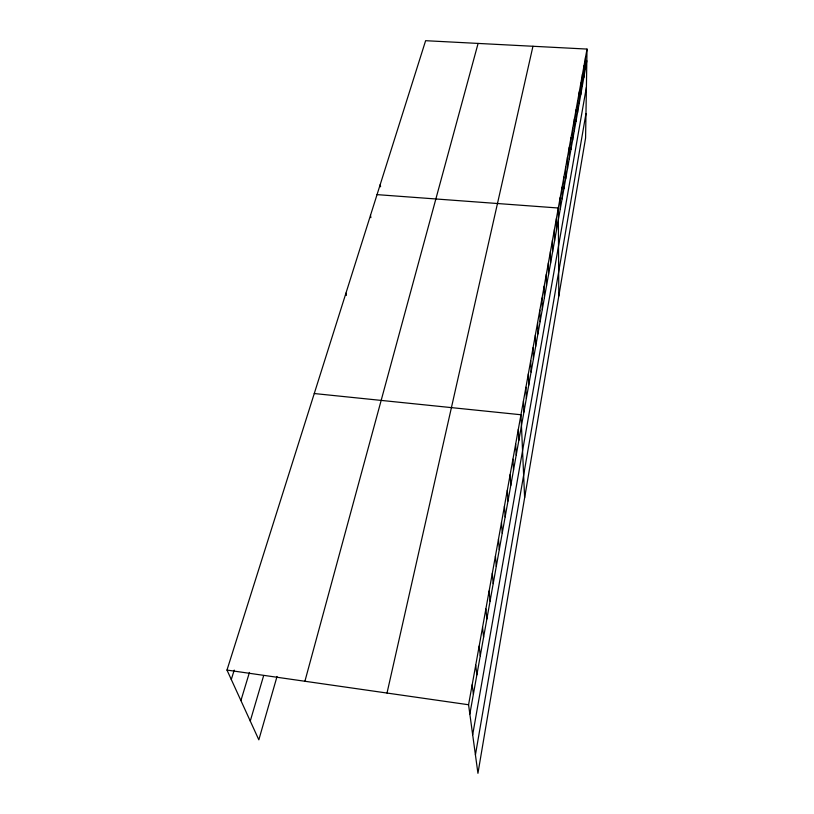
<?xml version="1.0" encoding="UTF-8"?>
<svg xmlns="http://www.w3.org/2000/svg" width="814" height="814" viewBox="0 0 814 814"><rect width="100%" height="100%" fill="white"/><g stroke="black" fill="none" stroke-linecap="round" stroke-linejoin="round"><path stroke-width="1.22" d="M565.71 178.704L565.72 166.982M567.48 168.834L567.5 157.102M569.22 159.106L569.261 147.375M570.94 149.522L570.99 137.79M572.629 140.079L572.7 128.337M574.297 130.759L574.379 119.027M575.936 121.581L576.037 109.839M577.564 112.525L577.675 100.794M579.161 103.602L579.283 91.87M580.738 94.8L580.87 83.069M582.285 86.121L582.437 74.4M583.821 77.564L583.984 65.842M585.337 69.109L585.51 57.397M587.016 49.074L585.581 138.024L477.94 773.3L468.569 704.751L587.016 49.074L425.62 40.7L226.984 670.075L258.832 739.814L277.045 676.444M475.427 754.893L585.978 113.522M472.68 734.788L586.395 87.291M469.841 714.051L586.823 60.785M387.016 693.05L532.956 46.266M304.904 681.257L478.093 43.427M250.264 721.041L263.604 675.773M240.913 700.579L249.44 672.425M231.288 679.507L234.228 670.105M377.035 194.627L558.302 208.008L558.801 296.082M314.255 393.538L520.96 414.753L524.633 497.741M226.984 670.075L468.569 704.751M345.94 293.152L346.388 295.421M370.492 215.354L370.869 217.653M380.24 184.493L380.586 186.793M472.181 684.778L473.392 694.24M475.712 665.231L476.862 674.847M479.171 646.082L480.27 655.85M482.56 627.34L483.597 637.24M485.877 608.984L486.864 619.006M489.122 590.995L490.059 601.139M492.307 573.361L493.203 583.628M495.431 556.084L496.275 566.452M498.483 539.143L499.287 549.623M501.485 522.537L502.248 533.109M504.426 506.247L505.148 516.91M507.315 490.272L507.987 501.017M510.144 474.593L510.785 485.429M512.922 459.218L513.522 470.126M515.649 444.118L516.218 455.097M518.335 429.304L518.854 440.343M523.463 400.885L523.921 412.047M525.925 387.261L526.353 398.473M528.347 373.87L528.744 385.134M530.718 360.704L531.094 372.018M533.058 347.761L533.404 359.116M535.358 335.042L535.673 346.438M537.616 322.527L537.901 333.964M539.845 310.226L540.099 321.693M542.022 298.117L542.266 309.625M544.179 286.213L544.393 297.751M546.296 274.501L546.479 286.06M548.371 262.973L548.544 274.562M550.427 251.638L550.569 263.248M552.441 240.466L552.564 252.096M554.426 229.477L554.527 241.127M556.379 218.661L556.461 230.321M560.205 197.517L560.246 209.208M562.067 187.179L562.098 198.891M563.909 177.004L563.919 188.716"/></g></svg>
